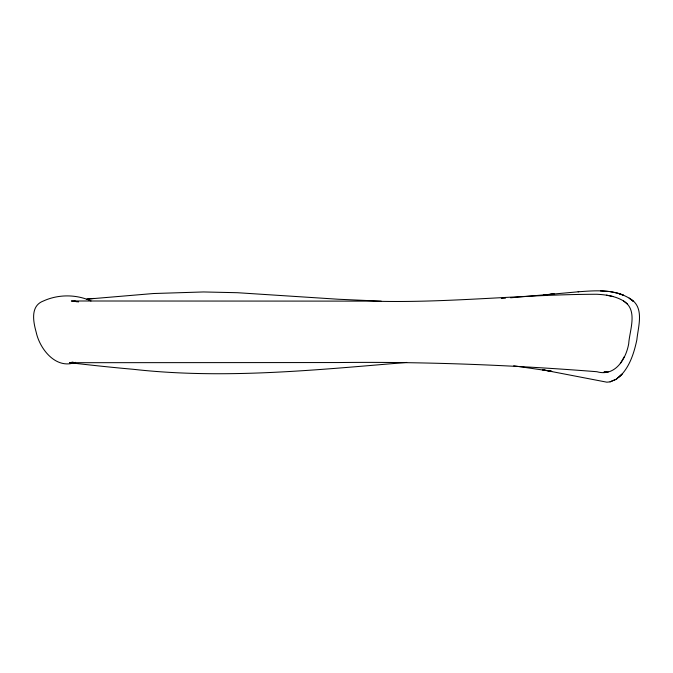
<?xml version="1.0" encoding="UTF-8"?>
<svg xmlns="http://www.w3.org/2000/svg" width="673" height="673" viewBox="0 0 673 673"><rect width="100%" height="100%" fill="white"/><g stroke="black" fill="none" stroke-linecap="round" stroke-linejoin="round"><path stroke-width="1.01" d="M70.076 362.638L72.036 362.402L69.538 362.697L338.283 362.545C424.579 361.603 510.849 364.917 596.867 371.715C614.895 376.922 625.882 359.466 628.7 343.768C629.575 330.216 638.315 310.076 623.56 300.974C615.585 296.095 606.053 294.74 596.867 294.261C521.836 294.37 446.948 303.372 371.807 301.125L71.346 300.991L78.615 301.908M624.266 356.732L620.346 363.538M610.058 381.852L616.325 379.193L622.062 374.112L616.291 379.236L610.058 381.852L606.878 382.188L542.531 369.788L551.759 371.311L513.701 365.792M619.286 376.973C629.566 367.307 634.016 353.232 636.86 339.806C638.155 326.464 644.919 306.938 629.861 298.593C614.533 288.86 595.42 290.543 578.124 291.804M75.418 362.343C56.145 369.763 39.858 349.287 36.207 332.294C33.263 321.728 30.083 305.836 43.493 300.957C58.299 294.219 76.192 294.219 91.006 300.957M71.599 362.469L72.962 362.007M604.051 371.942L608.249 371.942M381.255 301.168L338.283 299.241L237.451 292.713L203.515 291.956L153.41 293.529L86.918 299.14M87.12 299.123L94.22 298.391M550.135 294.303L554.173 293.933L543.372 294.951L578.713 291.762M547.065 294.597L510.614 297.786M501.318 298.45L505.457 298.181M406.694 362.436C315.772 369.94 224.302 379.505 133.161 369.284C113.375 367.542 93.623 365.439 73.887 363.184M608.729 291.459L600.425 290.887M604.329 372.06L606.726 372.312L606.154 372.177M76.789 301.588L73.98 301.067L76.84 301.588M613.01 296.515L606.44 295.161M610.293 291.661L617.671 293.15L623.358 295.153L618.521 293.445M629.179 298.055L633.259 301.285L629.861 298.593M627.421 304.061L623.56 300.974"/></g></svg>
